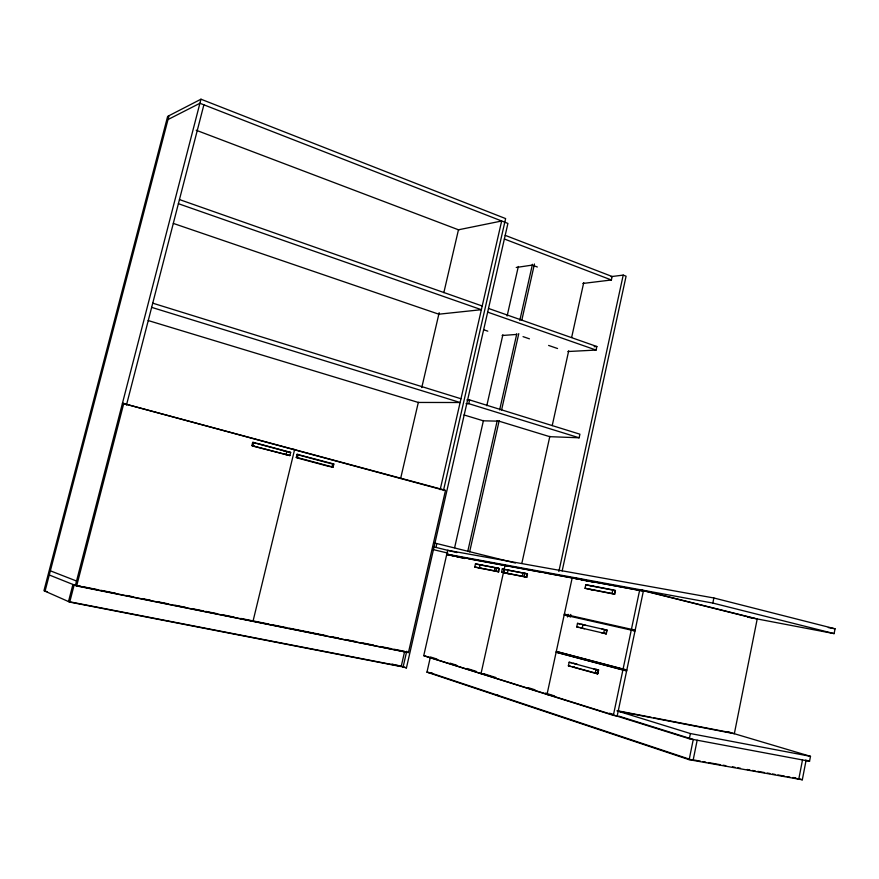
<?xml version="1.0" encoding="UTF-8"?>
<svg xmlns="http://www.w3.org/2000/svg" width="879" height="879" viewBox="0 0 879 879"><rect width="100%" height="100%" fill="white"/><g stroke="black" fill="none" stroke-linecap="round" stroke-linejoin="round"><path stroke-width="1.32" d="M802.494 759.939L798.78 779.168L793.561 777.497M436.94 659.041L430.402 656.987L426.963 672.16L689.158 759.687L802.318 779.794L806.021 760.599M544.826 572.888L643.362 591.084L446.697 554.572L423.744 655.657L689.334 738.745L809.548 761.258L810.493 756.336L727.823 731.778M747.952 617.19L834.127 633.616L835.05 628.804L713.88 597.984L447.664 550.309L446.796 554.144L464.727 558.528M697.168 740.217L693.091 760.39L430.292 672.809M834.127 633.616L712.836 603.071L713.88 597.984M689.334 738.745L690.389 733.547L616.904 710.836M689.158 759.687L693.256 739.481L618.717 716.088M754.072 618.355L640.494 590.007L643.472 590.556L617.168 716.066L613.366 715.341L622.881 670.018L556.132 652.207L626.65 670.82L622.881 670.018M623.046 669.216L556.297 651.46L626.815 670.018L623.046 669.216L631.265 630.078L635.001 630.946L564.175 614.97L567.768 615.794M639.648 590.15L631.43 629.287L635.176 630.155L564.329 614.223L567.933 615.058M595.171 673.259L595.951 669.567L569.152 662.239L568.383 665.821L595.171 673.259L597.544 673.754L598.324 670.062L596.237 669.49L598.61 669.996L597.83 673.666L595.457 673.171L597.544 673.754M603.653 633.243L604.433 629.573M612.861 589.853L615.432 590.611L614.663 594.237L612.092 593.49L612.861 589.853L585.788 584.733L585.029 588.271L592.776 590.007M606.016 633.77L606.796 630.111M614.432 594.061L615.212 590.435M606.279 633.814L607.048 630.166L577.503 623.354L576.734 626.914L606.279 633.814L601.203 632.638M582.173 628.177L582.942 624.606M567.515 616.97L568.098 614.289M570.218 617.102L570.79 614.443M567.845 351.534L596.094 350.062L596.863 346.524L488.504 308.441M582.865 283.467L611.377 279.983L612.136 276.5L505.194 235.352M463.991 414.943L483.373 420.821L499.063 421.173L549.771 436.676L579.129 437.786L579.909 434.193L469.617 399.923L466.892 399.923M558.857 571.515L623.222 275.105L626.079 276.215L562.164 570.921M527.07 573.756L526.345 577.063L501.579 572.174L502.294 568.944L527.07 573.756L525.323 573.427M506.381 573.207L526.807 577.261L527.532 573.965M507.304 573.504L508.018 570.273M521.862 563.241L549.847 436.314M552.21 425.623L568.702 350.798M571.647 337.437L583.722 282.653M522.324 576.294L523.049 572.998L525.257 573.537M524.126 576.525L524.851 573.218M494.361 570.889L495.075 567.702L499.371 568.636L498.668 571.833L479.374 567.999L480.077 564.867L495.075 567.702M498.668 571.833L495.954 571.097L496.668 567.889L498.854 568.416L498.14 571.625M505.051 565.329L481.011 673.677L484.494 674.369M501.579 572.174L503.766 572.712L504.48 569.482L505.843 569.735M481.516 568.515L474.77 567.01L475.473 563.879L496.668 567.889M454.63 547.683L483.45 420.47M486.79 405.735L502.865 334.767M507.117 316.011L518.335 266.469M467.738 551.485L497.239 420.591M499.646 409.9L516.797 333.767M519.808 320.406L532.454 264.315M469.65 551.825L499.184 420.634M501.601 409.922L518.775 333.624M521.796 320.242L534.454 264.008M49.279 574.987L76.649 585.952L408.438 652.581L445.51 490.306L122.445 403.263L443.554 490.097M396.638 665.073L406.439 667.897L507.919 223.431L199.918 103.272L167.999 119.544M433.314 546.958L435.962 547.43L436.841 543.574L515.358 563.032M466.035 403.67L468.76 403.67L469.617 399.923M440.17 489.658L501.667 221.003L458.464 229.793L443.84 292.641M403.054 667.238L406.724 651.207M443.455 490.537L505.623 218.585L200.961 99.206L167.647 116.402L43.95 590.71L69.727 602.104L401.176 666.601L404.659 651.383L393.913 649.218M400.626 478.506L418.349 402.285M421.766 387.573L439.181 312.693M331.954 467.035L332.701 463.914L333.833 464.013L333.086 467.145L328.164 466.222L297.41 457.992L298.497 458.08L296.278 457.487L297.036 454.322L333.833 464.013M289.883 455.575L290.652 452.399L253.712 442.467L252.68 442.401L251.888 445.609L254.196 446.224L253.163 446.158L289.883 455.575L251.888 445.609M296.278 457.487L297.366 457.574L298.124 454.41M286.038 454.751L286.807 451.575L290.652 452.399M252.921 445.686L253.712 442.467M72.924 584.458L68.496 601.566L399.308 665.974M69.727 602.104L74.155 584.953L80.879 586.304M200.961 99.206L75.407 585.447L408.438 652.581M76.649 585.952L123.807 403.274M126.444 405.153L203.884 104.81M169.01 115.698L45.049 591.193L47.114 591.6M516.237 267.48L532.278 265.095L537.322 266.996M611.147 276.621L623.222 275.105M502.118 335.503L516.654 334.427M594.171 346.678L596.863 346.524M292.927 449.367L294.63 449.488L252.987 621.365L251.361 620.805M286.807 451.575L283.335 450.85M298.179 454.839L299.267 454.926L297.036 454.322M300.222 455.388L327.757 462.793M328.911 463.101L332.701 463.914M434.193 543.112L436.841 543.574M693.718 759.972L700.398 761.159M703.068 761.643L705.749 762.115M708.419 762.587L720.439 764.73M723.109 765.202L725.779 765.675M732.46 766.862L735.13 767.345M737.811 767.817L740.481 768.29M747.161 769.477L749.831 769.96M752.501 770.433L755.171 770.905M757.841 771.377L764.521 772.575M767.202 773.048L769.872 773.52M772.542 773.992L775.212 774.476M777.882 774.948L784.562 776.135M787.232 776.607L789.902 777.091M792.583 777.563L795.253 778.036M446.796 554.144L712.836 603.071M450.07 554.946L452.037 555.308M573.295 577.635L589.128 581.393M465.925 558.319L446.697 554.572M468.584 558.802L542.123 572.383M828.315 627.54L835.05 628.804M478.89 564.637L475.473 563.879M497.206 568.109L498.854 568.416M523.049 572.998L507.095 569.977L509.282 570.504M615.432 590.611L591.226 585.897L593.534 586.458M498.195 695.322L495.503 694.817L497.767 695.575M690.389 733.547L810.493 756.336M474.77 567.01L495.954 571.097M585.029 588.271L612.092 593.49M503.766 572.712L508.567 573.745M524.587 576.723L526.807 577.261M590.468 589.446L614.663 594.237M426.963 672.16L432.468 673.226M617.915 710.836L651.24 717.297M653.91 717.813L731.229 732.789M618.179 711.232L734.339 733.712L757.215 618.948L643.472 590.556M550.661 695.168L547.013 694.454L572.218 577.723L575.789 578.602M83.56 586.842L98.338 589.809M101.03 590.347L115.808 593.325M126.554 595.479L133.278 596.83M144.024 598.995L150.738 600.346M157.462 601.697L168.208 603.851M174.921 605.202L185.667 607.367M192.391 608.718L203.137 610.872M205.818 611.41L216.575 613.575M223.288 614.926L234.034 617.091M240.758 618.431L251.504 620.596M254.185 621.134L268.963 624.112M271.655 624.65L286.433 627.617M289.114 628.155L325.395 635.451M332.108 636.803L338.833 638.154M345.546 639.505L356.292 641.659M363.016 643.01L373.762 645.175M380.475 646.526L391.221 648.68M593.534 668.754L598.61 669.996M595.951 669.567L598.324 670.062M568.383 665.821L570.724 666.304M572.339 666.754L574.679 667.249M569.152 662.239L571.493 662.722M573.108 663.173L576.932 664.063L574.591 663.579M576.734 626.914L579.063 627.441M580.678 627.826L584.502 628.705M577.503 623.354L579.821 623.892M581.448 624.266L585.26 625.134M601.983 629.001L607.048 630.166M480.077 564.867L482.219 565.384M432.776 549.507L447.818 553.078M453.355 555.627L461.266 557.561M502.294 568.944L504.48 569.482M435.962 547.43L456.926 552.583M592.028 586.172L585.788 584.733M506.194 565.615L508.469 566.175M578.503 578.591L593.083 582.206M574.613 577.964L585.183 580.579M297.366 457.574L333.086 467.145M252.68 442.401L256.064 443.521M257.097 443.587L283.203 450.608M597.83 673.666L573.822 667.172M805.614 760.071L809.548 761.258M148.155 320.527L418.305 402.45L460.124 402.516L151.66 307.364M468.76 403.67L579.129 437.786M152.737 303.167L460.981 398.758M450.015 663.151L456.553 665.194M467.024 668.479L476.176 671.358M484.021 673.819L495.789 677.511M528.488 687.774L535.025 689.828M545.485 693.102L554.638 695.981M609.565 713.221L613.487 714.451M423.744 655.657L613.366 715.341M798.407 778.541L802.318 779.794M428.447 672.446L430.38 673.094M400 665.722L406.439 667.897M392.078 664.008L395.935 665.315M173.339 223.42L438.83 314.199L481.362 309.694L178.393 203.697M483.9 329.834L487.801 331.163M523.038 336.635L529.433 338.833M548.606 345.436L557.55 348.523M487.658 312.133L596.094 350.062M179.459 199.566L482.208 306.002M196.204 130.246L458.926 229.968M504.359 239L611.377 279.983M50.356 570.823L76.539 581.03"/></g></svg>
